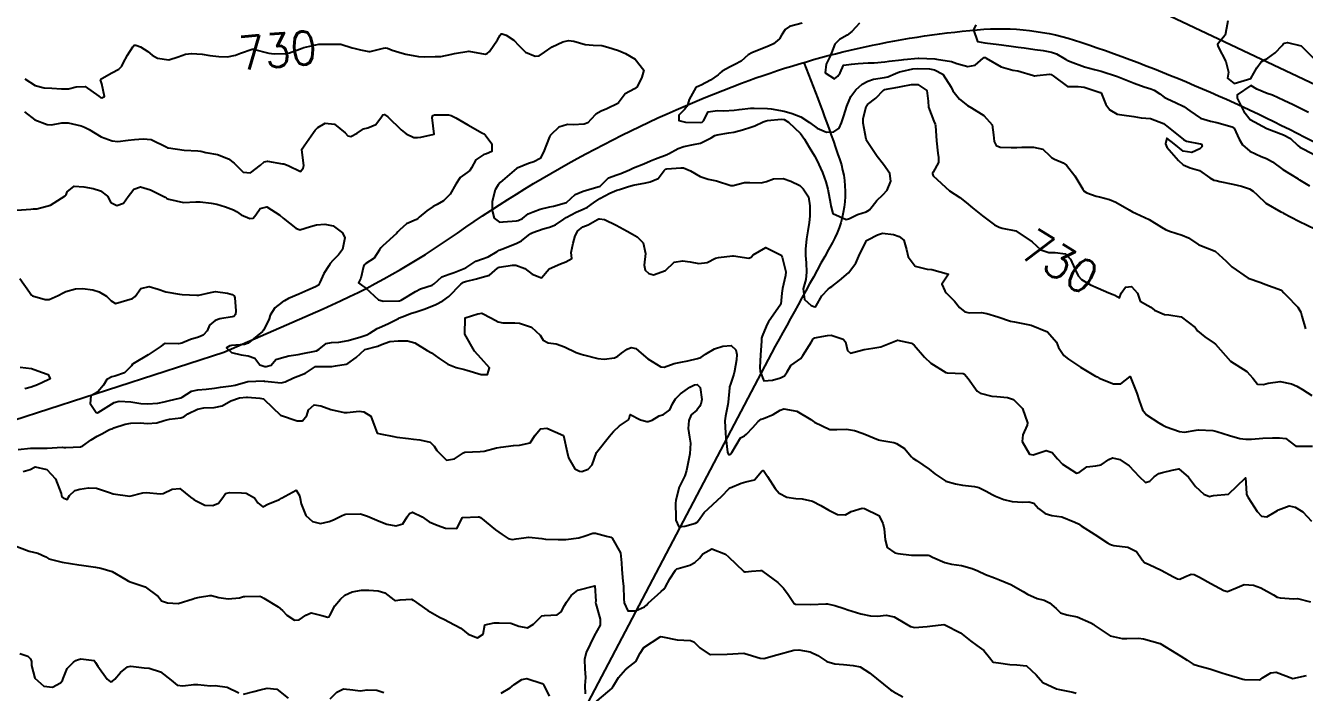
# Model space of a CAD drawing. Header units: metres. Extents: x 318500 to 325275, y 7408834 to 7428799.
# Drawn here: x 319993.8 to 320147.4, y 7412171.5 to 7412251.6 of the extents above; entities that cross this region are included whole.
import ezdxf
from ezdxf.enums import TextEntityAlignment as Align

# ---------------------------------------------------------------- set-up
doc = ezdxf.new("R2010")
doc.units = ezdxf.units.M
doc.header["$MEASUREMENT"] = 0
doc.linetypes.add('CONTINUO', pattern=[0])
for name, color, linetype in [('Cotas', 45, 'Continuous'), ('Curvas de Nivel 1m', 11, 'Continuous'), ('Curvas de Nivel 5m', 15, 'Continuous'), ('TEXTO', 45, 'Continuous'), ('Vias Secundárias', 230, 'Continuous')]:
    doc.layers.add(name, color=color, linetype=linetype)
doc.styles.add('Style-STANDARD', font='STANDARD.shx')

msp = doc.modelspace()

# ---------------------------------------------------------------- linework, layer by layer
at = {"layer": 'Curvas de Nivel 1m', "flags": 128}
for points, elevation in [([(320087.08, 7412251.86), (320085.59, 7412251.44), (320085.07, 7412251.08), (320084.62, 7412250.41), (320084.37, 7412249.98), (320083.66, 7412249.37), (320083.04, 7412249.07), (320081.51, 7412248.49), (320081.03, 7412248.3), (320080.62, 7412248.03), (320079.76, 7412247.3), (320079.01, 7412246.9), (320078.45, 7412246.61), (320077.5, 7412246.07), (320077.21, 7412245.85), (320076.99, 7412245.64), (320076.08, 7412244.99), (320074.97, 7412244.39), (320074.77, 7412244.31), (320074.34, 7412244.11), (320073.53, 7412242.69), (320073.36, 7412242.12), (320073.24, 7412241.83), (320072.94, 7412241.46), (320072.29, 7412240.78), (320072.27, 7412240.14), (320072.92, 7412239.98), (320073.07, 7412239.97), (320074.92, 7412239.9), (320075.08, 7412239.94), (320075.25, 7412240.1), (320075.81, 7412241.21), (320076.94, 7412241.35), (320077.69, 7412241.31), (320078.94, 7412241.38), (320079.53, 7412241.46), (320080.94, 7412241.64), (320081.31, 7412241.65), (320082.94, 7412241.59), (320083.37, 7412241.56), (320084.94, 7412241.28), (320085.91, 7412240.98), (320086.93, 7412240.58), (320087.98, 7412239.92), (320088.91, 7412239.23), (320090.03, 7412238.77), (320090.9, 7412238.81), (320091.56, 7412239.23), (320091.83, 7412239.88), (320092.09, 7412240.72), (320092.45, 7412241.87), (320092.96, 7412243.03), (320093.55, 7412243.85), (320094.31, 7412244.51), (320094.99, 7412244.9), (320095.68, 7412245.13), (320096.99, 7412245.33), (320097.38, 7412245.41), (320098.29, 7412245.79), (320098.79, 7412245.99), (320099, 7412246.05), (320100.4, 7412246.37), (320101.01, 7412246.42), (320102.38, 7412246.36), (320103.01, 7412246.25), (320104, 7412245.72), (320104.98, 7412244.15), (320105.2, 7412243.7), (320105.99, 7412242.71), (320106.95, 7412241.95), (320107.45, 7412241.66), (320108.94, 7412240.75), (320109.92, 7412239.64), (320110.08, 7412238.45), (320110.16, 7412237.63), (320110.42, 7412237.16), (320110.88, 7412236.97), (320112.21, 7412236.93), (320112.88, 7412236.91), (320113.5, 7412236.96), (320114.88, 7412236.97), (320116.03, 7412236.7), (320116.87, 7412235.9), (320117.05, 7412235.72), (320117.42, 7412235.53), (320118.44, 7412235.09), (320118.86, 7412234.79), (320119.85, 7412233.5), (320120.82, 7412231.9), (320120.99, 7412231.67), (320121.31, 7412231.48), (320122.4, 7412231.06), (320122.81, 7412230.97), (320124.04, 7412230.68), (320124.8, 7412230.36), (320126.37, 7412229.41), (320126.79, 7412229.17), (320127.22, 7412228.97), (320128.77, 7412228.28), (320130.27, 7412227.36), (320130.76, 7412227.08), (320131.22, 7412226.88), (320132.75, 7412226.39), (320133.5, 7412226.07), (320134.62, 7412225.3), (320134.74, 7412225.21), (320134.87, 7412225.17), (320136.73, 7412224.45), (320138.03, 7412223.26), (320138.7, 7412222.59), (320140.68, 7412221.22), (320142.19, 7412220.71), (320142.67, 7412220.49), (320143.7, 7412220.15), (320144.67, 7412219.76), (320144.96, 7412219.46), (320145.23, 7412219.16), (320146.64, 7412217.75), (320147, 7412217.13), (320147.11, 7412216.64), (320147.55, 7412215.13)], 729), ([(320094, 7412251.85), (320093.55, 7412251.38), (320093.06, 7412250.85), (320092.51, 7412250.42), (320091.6, 7412249.88), (320091.04, 7412249.32), (320090.64, 7412248.29), (320090.48, 7412247.9), (320089.98, 7412246.93), (320089.86, 7412245.9), (320090.99, 7412245.18), (320091.4, 7412245.48), (320091.65, 7412245.88), (320092.08, 7412246.81), (320093.02, 7412246.93), (320093.84, 7412247.02), (320095.02, 7412247.09), (320095.76, 7412247.09), (320097.02, 7412247.21), (320097.54, 7412247.29), (320099.02, 7412247.44), (320099.32, 7412247.48), (320101.03, 7412247.66), (320101.12, 7412247.66), (320103.03, 7412247.55), (320103.22, 7412247.53), (320105.02, 7412247.23), (320105.69, 7412247.02), (320107.01, 7412246.65), (320107.88, 7412246.79), (320108.84, 7412247.65), (320108.96, 7412247.72), (320109.03, 7412247.72), (320109.09, 7412247.71), (320109.21, 7412247.65), (320111.01, 7412246.61), (320112.39, 7412246.22), (320113.01, 7412246.11), (320114.88, 7412245.57), (320115, 7412245.53), (320115.05, 7412245.52), (320115.34, 7412245.56), (320116.82, 7412245.73), (320117, 7412245.69), (320117.25, 7412245.54), (320118.98, 7412244.22), (320120.24, 7412244.24), (320120.98, 7412244.16), (320122.9, 7412243.53), (320122.97, 7412243.5), (320123.03, 7412243.46), (320123.57, 7412242.06), (320124.07, 7412241.44), (320124.94, 7412240.93), (320125.52, 7412240.84), (320126.94, 7412240.63), (320127.84, 7412240.49), (320128.94, 7412240.41), (320130.5, 7412239.78), (320130.92, 7412239.47), (320131.08, 7412239.35), (320132.91, 7412237.86), (320133.27, 7412237.69), (320134.9, 7412237.36), (320134.95, 7412237.35), (320135.06, 7412237.3), (320135.17, 7412237.02), (320134.89, 7412236.74), (320133.9, 7412236.3), (320132.89, 7412236.49), (320131.81, 7412237.34), (320130.91, 7412238.02), (320130.75, 7412237.35), (320130.89, 7412236.97), (320132.3, 7412235.34), (320132.86, 7412234.84), (320133.7, 7412234.48), (320134.85, 7412234.15), (320136.08, 7412233.28), (320136.57, 7412233), (320136.84, 7412232.93), (320137.26, 7412232.84), (320138.83, 7412232.51), (320139.88, 7412232.28), (320140.83, 7412231.95), (320141.28, 7412231.67), (320141.78, 7412231.21), (320142.81, 7412230.24), (320144.62, 7412229.17), (320144.79, 7412229.1), (320144.92, 7412229.04), (320146.77, 7412228.06), (320148.76, 7412227.11)], 728), ([(320107.95, 7412251.66), (320107.69, 7412251.05), (320108.16, 7412249.66), (320109.05, 7412249.5), (320110.71, 7412249.29), (320111.05, 7412249.24), (320112.49, 7412249.04), (320113.04, 7412248.98), (320113.75, 7412248.87), (320115.04, 7412248.7), (320116.04, 7412248.56), (320117.04, 7412248.37), (320117.66, 7412248.16), (320118.72, 7412247.51), (320119.03, 7412247.35), (320119.3, 7412247.23), (320121.02, 7412246.6), (320122.2, 7412246.28), (320123.01, 7412246.08), (320125, 7412245.43), (320126.99, 7412244.62), (320128.17, 7412244.2), (320128.98, 7412243.94), (320129.38, 7412243.78), (320130.05, 7412243.36), (320130.58, 7412242.96), (320130.97, 7412242.74), (320131.97, 7412242.33), (320132.96, 7412241.85), (320133.66, 7412241.32), (320134.94, 7412240.44), (320136.16, 7412240.06), (320136.93, 7412239.9), (320138.77, 7412239.4), (320138.92, 7412239.33), (320138.99, 7412239.25), (320139.58, 7412237.91), (320140.01, 7412237.23), (320140.89, 7412236.47), (320142.23, 7412235.85), (320142.88, 7412235.61), (320143.61, 7412235.18), (320144.86, 7412234.28), (320146.67, 7412233.14), (320146.77, 7412233.07), (320146.84, 7412233.03), (320148.03, 7412232.32)], 727), ([(320138.24, 7412252.11), (320138.07, 7412251.26), (320137.91, 7412250.42), (320137.06, 7412249.39), (320136.99, 7412249.27), (320137.06, 7412249.01), (320138, 7412247.26), (320138.31, 7412245.96), (320138.21, 7412245.26), (320138.99, 7412244.58), (320141, 7412245.22), (320141.74, 7412246.49), (320142.26, 7412247.2), (320142.73, 7412247.49), (320143.04, 7412247.64), (320143.93, 7412248.3), (320144.75, 7412249.17), (320144.9, 7412249.33), (320145.06, 7412249.44), (320145.42, 7412249.52), (320147.06, 7412249.14), (320149.03, 7412247.15)], 726), ([(320147.92, 7412241.13), (320146.96, 7412241.58), (320146.08, 7412242.04), (320144.97, 7412242.56), (320143.61, 7412243.18), (320142.98, 7412243.39), (320141.71, 7412243.93), (320140.99, 7412244.37), (320139.37, 7412243.24), (320139.37, 7412242.84), (320140.15, 7412241.23), (320140.94, 7412240.28), (320142.92, 7412239.19), (320144.91, 7412238.43), (320145.75, 7412238), (320146.63, 7412237.14), (320146.9, 7412236.94), (320147.27, 7412236.76), (320148.88, 7412235.9)], 726), ([(319993.67, 7412241.18), (319994.91, 7412240.23), (319996.38, 7412239.67), (319996.9, 7412239.64), (319998.15, 7412239.87), (319998.9, 7412239.89), (320000.47, 7412239.52), (320000.89, 7412239.37), (320001.42, 7412239.08), (320002.88, 7412238.21), (320004.2, 7412237.71), (320004.87, 7412237.64), (320006.1, 7412237.79), (320006.87, 7412237.87), (320007.92, 7412237.94), (320008.87, 7412237.86), (320010.77, 7412236.95), (320010.82, 7412236.91), (320010.86, 7412236.88), (320010.95, 7412236.86), (320012.86, 7412236.6), (320014.49, 7412236.53), (320014.86, 7412236.47), (320015.45, 7412236.31), (320016.86, 7412236.09), (320018.17, 7412235.54), (320018.84, 7412235.05), (320019.03, 7412234.85), (320019.93, 7412233.93), (320020.83, 7412233.86), (320022.02, 7412234.8), (320022.44, 7412235.2), (320022.85, 7412235.26), (320024.66, 7412234.96), (320024.84, 7412234.93), (320025.33, 7412234.76), (320026.83, 7412234.04), (320027.16, 7412234.41), (320027.22, 7412234.73), (320026.99, 7412236.62), (320027.02, 7412236.74), (320027.26, 7412237.12), (320028.37, 7412238.72), (320028.6, 7412239.01), (320028.9, 7412239.31), (320029.77, 7412239.84), (320030.91, 7412239.71), (320032.21, 7412238.67), (320032.53, 7412238.31), (320032.89, 7412238.22), (320033.63, 7412238.65), (320034.4, 7412239.14), (320034.9, 7412239.26), (320035.86, 7412239.66), (320036.57, 7412240.61), (320036.71, 7412240.82), (320036.92, 7412240.87), (320037.32, 7412240.6), (320038.9, 7412239.05), (320039.51, 7412238.57), (320040.45, 7412238.12), (320040.89, 7412238.1), (320041.27, 7412238.16), (320042.89, 7412238.53), (320042.63, 7412240.53), (320042.72, 7412240.74), (320042.92, 7412240.83), (320044.6, 7412240.83), (320044.92, 7412240.77), (320045.49, 7412240.49), (320046.91, 7412239.64), (320048.7, 7412238.65), (320048.89, 7412238.54), (320049.01, 7412238.45), (320049.81, 7412237.37), (320049.82, 7412236.44), (320049.16, 7412236.15), (320048.86, 7412236.06), (320047.88, 7412235.44), (320047.36, 7412234.46), (320047.16, 7412234.14), (320046.83, 7412233.89), (320046, 7412233.3), (320045.47, 7412232.49), (320044.8, 7412231.3), (320044, 7412230.51), (320043.23, 7412230.08), (320042.78, 7412229.83), (320042.01, 7412229.29), (320041.1, 7412228.55), (320040.92, 7412228.38), (320040.76, 7412228.28), (320039.56, 7412227.75), (320038.74, 7412227.04), (320038.53, 7412226.79), (320038.34, 7412226.59), (320036.71, 7412225.09), (320036.47, 7412224.85), (320036.32, 7412224.61), (320035.69, 7412223.62), (320034.69, 7412222.97), (320034.49, 7412222.82), (320034.38, 7412222.63), (320034.08, 7412221.22), (320033.78, 7412220.64), (320034.29, 7412220.28), (320034.64, 7412220.05), (320036.21, 7412218.61), (320036.63, 7412218.48), (320036.76, 7412218.47), (320038.63, 7412218.48), (320038.72, 7412218.49), (320038.93, 7412218.58), (320040.64, 7412219.63), (320041.26, 7412219.93), (320042.65, 7412220.37), (320042.89, 7412220.53), (320043.79, 7412221.38), (320044.67, 7412221.68), (320045.27, 7412221.89), (320046.68, 7412222.46), (320047.89, 7412223.26), (320048.7, 7412223.53), (320049.37, 7412223.77), (320050.47, 7412224.42), (320050.71, 7412224.56), (320051, 7412224.7), (320052.72, 7412225.39), (320053.39, 7412225.71), (320054.22, 7412226.38), (320054.5, 7412226.6), (320054.74, 7412226.71), (320055.96, 7412227.13), (320056.75, 7412227.36), (320057.47, 7412227.61), (320058.46, 7412228.31), (320058.64, 7412228.43), (320058.76, 7412228.49), (320059.95, 7412229.13), (320060.78, 7412229.49), (320061.32, 7412229.75), (320062.04, 7412230.27), (320062.8, 7412230.77), (320063.97, 7412231.41), (320064.81, 7412231.77), (320065.16, 7412231.87), (320066.24, 7412232.22), (320066.67, 7412232.36), (320066.81, 7412232.39), (320068.32, 7412232.68), (320068.82, 7412232.78), (320069.8, 7412233.19), (320070.52, 7412234.15), (320070.69, 7412234.31), (320070.84, 7412234.35), (320072.52, 7412234.46), (320072.84, 7412234.46), (320073.7, 7412234.12), (320074.83, 7412233.41), (320075.79, 7412233.12), (320076.82, 7412232.92), (320078.51, 7412232.36), (320078.81, 7412232.33), (320080.15, 7412232.7), (320080.82, 7412232.7), (320082.17, 7412232.65), (320082.82, 7412232.81), (320083.67, 7412233.14), (320084.83, 7412233.18), (320085.74, 7412232.88), (320086.82, 7412232.33), (320087.02, 7412232.15), (320087.22, 7412231.93), (320087.85, 7412230.98), (320088.03, 7412229.92), (320088.02, 7412228.67), (320087.95, 7412227.92), (320087.77, 7412226.9), (320087.63, 7412225.93), (320087.49, 7412224.7), (320087.48, 7412223.93), (320087.56, 7412223.07), (320087.62, 7412221.93), (320087.55, 7412221.04), (320087.23, 7412219.93), (320087.37, 7412218.66), (320088.17, 7412217.92), (320088.63, 7412217.79), (320088.72, 7412217.82), (320088.78, 7412217.91), (320089.44, 7412219.1), (320090.21, 7412219.89), (320090.47, 7412220.08), (320090.65, 7412220.2), (320091.6, 7412220.94), (320092.68, 7412221.86), (320093.53, 7412223.02), (320093.91, 7412223.84), (320094.73, 7412225.6), (320094.82, 7412225.74), (320094.98, 7412225.83), (320096.14, 7412226.42), (320096.74, 7412226.61), (320098.08, 7412226.45), (320098.74, 7412226.23), (320099.3, 7412225.77), (320099.62, 7412224.67), (320099.85, 7412223.76), (320100.69, 7412222.67), (320102.12, 7412222.3), (320102.69, 7412222.27), (320104.68, 7412221.7), (320103.88, 7412220.49), (320104.25, 7412219.71), (320104.41, 7412219.47), (320104.65, 7412219.21), (320105.41, 7412218.46), (320105.99, 7412217.68), (320106.62, 7412217.19), (320107.22, 7412217.07), (320108.62, 7412217.09), (320109.27, 7412216.99), (320110.61, 7412216.57), (320112.14, 7412216.06), (320112.61, 7412215.96), (320114.6, 7412215.57), (320116.59, 7412214.77), (320117.64, 7412213.52), (320117.91, 7412212.87), (320118.55, 7412211.93), (320119.1, 7412211.5), (320120.54, 7412210.52), (320122.33, 7412209.46), (320122.52, 7412209.35), (320122.76, 7412209.22), (320124.51, 7412208.53), (320125.4, 7412208.53), (320126.52, 7412209.41), (320127.32, 7412207.4), (320127.6, 7412206.51), (320127.97, 7412205.39), (320128.46, 7412204.81), (320129.96, 7412203.84), (320130.44, 7412203.54), (320130.81, 7412203.35), (320132.43, 7412202.78), (320133.04, 7412202.71), (320134.43, 7412202.96), (320134.73, 7412203), (320136.43, 7412202.9), (320136.9, 7412202.8), (320138.43, 7412202.33), (320139.68, 7412201.97), (320140.42, 7412201.86), (320141.1, 7412201.89), (320142.43, 7412202), (320143.59, 7412202.02), (320144.43, 7412202.05), (320145.22, 7412201.95), (320146.25, 7412201.14), (320146.42, 7412201.03), (320146.54, 7412201.02), (320148.42, 7412201.03)], 731), ([(319992.76, 7412229.39), (319994.44, 7412229.5), (319994.76, 7412229.54), (319995.16, 7412229.56), (319996.77, 7412229.98), (319998.56, 7412231.11), (319998.65, 7412231.24), (319998.79, 7412231.57), (319999.62, 7412232.27), (320000.8, 7412232.18), (320001.9, 7412231.97), (320002.79, 7412231.7), (320003.63, 7412231.05), (320004.05, 7412230.32), (320004.77, 7412229.96), (320005.56, 7412230.24), (320006.11, 7412231.02), (320006.4, 7412231.4), (320006.79, 7412231.89), (320007.61, 7412232.19), (320008.79, 7412231.81), (320010.56, 7412230.95), (320010.69, 7412230.86), (320010.78, 7412230.78), (320011.01, 7412230.71), (320012.77, 7412230.32), (320014.25, 7412230.38), (320014.77, 7412230.38), (320016.1, 7412230.21), (320016.77, 7412230.12), (320017.83, 7412229.8), (320018.77, 7412229.42), (320019.15, 7412229.23), (320019.7, 7412228.84), (320020.75, 7412228.38), (320021.13, 7412228.44), (320021.46, 7412228.81), (320021.99, 7412229.58), (320022.77, 7412229.78), (320024.36, 7412228.77), (320024.76, 7412228.44), (320026.28, 7412227.21), (320026.73, 7412227.04), (320028.04, 7412227.42), (320028.74, 7412227.61), (320029.74, 7412227.7), (320030.74, 7412227.5), (320031.87, 7412226.67), (320032.13, 7412226.08), (320031.86, 7412224.67), (320031.37, 7412224.01), (320030.69, 7412223.34), (320030.39, 7412222.98), (320030.22, 7412222.69), (320029.61, 7412221.76), (320029.14, 7412220.71), (320028.98, 7412220.38), (320028.64, 7412220.18), (320027.71, 7412219.79), (320026.64, 7412219.31), (320025.4, 7412218.76), (320024.91, 7412218.48), (320024.62, 7412218.32), (320023.72, 7412217.67), (320023.19, 7412216.78), (320023.04, 7412216.34), (320022.58, 7412215.32), (320022.39, 7412214.97), (320022.26, 7412214.79), (320020.55, 7412213.42), (320020.11, 7412213.26), (320018.54, 7412213.14), (320018.32, 7412213.07), (320017.94, 7412212.86), (320018.53, 7412212.3), (320019.69, 7412211.99), (320020.53, 7412211.9), (320021.34, 7412211.61), (320021.93, 7412210.8), (320022.52, 7412210.62), (320022.7, 7412210.61), (320023.28, 7412210.78), (320023.87, 7412211.44), (320024.53, 7412211.66), (320025.41, 7412211.88), (320026.54, 7412212.04), (320027.12, 7412212.15), (320028.55, 7412212.44), (320028.76, 7412212.5), (320029.07, 7412212.7), (320029.89, 7412213.37), (320030.56, 7412213.49), (320031.41, 7412213.53), (320032.56, 7412213.73), (320034.09, 7412214.16), (320034.57, 7412214.32), (320034.78, 7412214.41), (320035.17, 7412214.62), (320036.03, 7412215.16), (320036.58, 7412215.4), (320037.41, 7412215.77), (320038.6, 7412216.39), (320038.73, 7412216.45), (320039.02, 7412216.57), (320040.16, 7412217), (320040.61, 7412217.14), (320041.67, 7412217.48), (320042.62, 7412217.86), (320043.08, 7412218.06), (320043.94, 7412218.51), (320044.64, 7412219.03), (320046.1, 7412220.48), (320046.41, 7412220.72), (320046.66, 7412220.81), (320047.97, 7412221.15), (320048.66, 7412221.32), (320049.54, 7412221.56), (320050.49, 7412222.42), (320050.6, 7412222.5), (320050.68, 7412222.52), (320052.31, 7412222.77), (320052.69, 7412222.79), (320053.76, 7412222.38), (320054.67, 7412221.69), (320055.76, 7412221.26), (320056.68, 7412222.34), (320058.06, 7412222.94), (320058.69, 7412223.18), (320059.41, 7412223.59), (320059.35, 7412224.3), (320059.59, 7412225.43), (320059.83, 7412226.3), (320060.13, 7412226.9), (320060.75, 7412227.37), (320061.4, 7412227.63), (320062.52, 7412228.26), (320062.68, 7412228.34), (320062.76, 7412228.36), (320063.36, 7412228.25), (320064.75, 7412227.6), (320066.08, 7412226.87), (320066.73, 7412226.52), (320067.26, 7412226.2), (320067.99, 7412225.46), (320068.27, 7412224.19), (320068.1, 7412222.78), (320068.25, 7412222.19), (320068.67, 7412221.77), (320069.23, 7412221.62), (320070.68, 7412222.15), (320071.7, 7412223.14), (320072.7, 7412223.31), (320073.64, 7412223.17), (320074.69, 7412222.96), (320075.68, 7412223.1), (320076.7, 7412223.6), (320077.06, 7412223.71), (320078.71, 7412223.9), (320078.86, 7412223.89), (320080.7, 7412223.6), (320080.98, 7412223.74), (320081.2, 7412224.01), (320082.72, 7412224.88), (320084.58, 7412223.97), (320084.71, 7412223.72), (320085.13, 7412221.96), (320085.11, 7412221.53), (320084.74, 7412219.97), (320084.64, 7412219.42), (320084.52, 7412218.09), (320084.47, 7412217.97), (320083.69, 7412216.9), (320083.06, 7412215.99), (320082.9, 7412215.68), (320082.58, 7412214.92), (320082.31, 7412214.26), (320082.23, 7412214), (320082.2, 7412213.63), (320082.1, 7412212), (320082.02, 7412210.5), (320082.04, 7412210), (320082.5, 7412208.87), (320083.53, 7412208.95), (320084.51, 7412209.24), (320084.98, 7412209.5), (320085.28, 7412209.96), (320085.75, 7412210.74), (320086.54, 7412211.3), (320086.92, 7412211.56), (320087.18, 7412211.93), (320088.2, 7412213.55), (320088.43, 7412213.91), (320088.49, 7412214), (320088.57, 7412214.04), (320090.14, 7412214.33), (320090.58, 7412214.36), (320092.04, 7412213.87), (320092.29, 7412213.58), (320092.56, 7412212.51), (320092.89, 7412212.19), (320094.56, 7412212.63), (320095.59, 7412212.79), (320096.56, 7412212.98), (320098.57, 7412213.78), (320100.22, 7412213.41), (320100.56, 7412213.18), (320101.81, 7412211.74), (320102.54, 7412210.99), (320104.35, 7412209.88), (320104.52, 7412209.83), (320106.44, 7412209.75), (320106.52, 7412209.73), (320106.61, 7412209.67), (320107.03, 7412209.15), (320108.13, 7412207.65), (320108.49, 7412207.42), (320109.9, 7412207.05), (320110.48, 7412206.99), (320111.77, 7412206.89), (320112.48, 7412206.63), (320113.55, 7412205.58), (320114.16, 7412203.85), (320114.14, 7412203.57), (320113.6, 7412202.41), (320113.54, 7412201.58), (320114.4, 7412200.08), (320114.84, 7412200.01), (320116.4, 7412200.51), (320117.15, 7412200.28), (320117.79, 7412199.52), (320118.38, 7412198.86), (320120.06, 7412197.8), (320120.37, 7412197.87), (320121.31, 7412198.55), (320122.38, 7412198.68), (320123.03, 7412198.8), (320123.93, 7412199.44), (320124.39, 7412199.65), (320125.26, 7412199.42), (320126.38, 7412198.66), (320127.59, 7412197.39), (320128.35, 7412196.69), (320128.88, 7412196.84), (320129.39, 7412197.36), (320129.96, 7412197.76), (320130.37, 7412197.86), (320131.54, 7412198.17), (320132.37, 7412198.31), (320133.5, 7412197.31), (320134.34, 7412196.21), (320135.35, 7412195.28), (320136.03, 7412194.98), (320136.33, 7412195.05), (320136.5, 7412195.09), (320138.33, 7412195.25), (320140.36, 7412197.22), (320140.47, 7412195.34), (320140.49, 7412195.22), (320140.68, 7412194.87), (320141.76, 7412193.2), (320142.3, 7412192.61), (320142.93, 7412192.55), (320144.01, 7412193.17), (320144.19, 7412193.3), (320144.31, 7412193.38), (320145.6, 7412193.87), (320146.32, 7412193.72), (320147.25, 7412193.13), (320148.29, 7412192.03)], 732), ([(319993.11, 7412221.19), (319994.26, 7412219.54), (319994.52, 7412219.17), (319994.62, 7412219.11), (319996.14, 7412218.67), (319996.62, 7412218.67), (319997.72, 7412219.12), (319998.29, 7412219.45), (319998.63, 7412219.61), (319999.78, 7412219.95), (320000.63, 7412219.99), (320001.88, 7412219.83), (320002.63, 7412219.59), (320003.5, 7412219.05), (320004.07, 7412218.49), (320004.61, 7412218.17), (320005.27, 7412218.37), (320006.62, 7412218.78), (320006.94, 7412219.01), (320007.65, 7412219.97), (320008.64, 7412220.2), (320009.72, 7412219.88), (320010.63, 7412219.56), (320012.28, 7412219.28), (320012.62, 7412219.26), (320014.36, 7412219.17), (320014.62, 7412219.18), (320016, 7412219.5), (320016.63, 7412219.61), (320018.06, 7412219.42), (320018.63, 7412219.24), (320018.85, 7412219.08), (320018.92, 7412218.85), (320019.05, 7412217.29), (320019.01, 7412216.84), (320018.81, 7412216.63), (320018.6, 7412216.59), (320017.12, 7412216.33), (320016.59, 7412216.13), (320015.89, 7412215.57), (320015.62, 7412214.88), (320015.11, 7412214.35), (320014.56, 7412214.12), (320013.62, 7412213.84), (320012.55, 7412213.41), (320012.15, 7412213.33), (320010.55, 7412213.35), (320010.29, 7412213.21), (320009.98, 7412212.96), (320008.53, 7412212.01), (320006.83, 7412211.01), (320006.65, 7412210.88), (320006.52, 7412210.7), (320005.69, 7412209.83), (320004.5, 7412209.43), (320004.16, 7412209.37), (320003.56, 7412209.04), (320003.16, 7412208.37), (320002.47, 7412207.56), (320002.15, 7412207.38), (320001.62, 7412207.07), (320001.54, 7412206.16), (320002.29, 7412205.06), (320002.44, 7412205.04), (320002.46, 7412205.04), (320002.53, 7412205.06), (320004.45, 7412206.27), (320005.04, 7412206.44), (320006.45, 7412206.35), (320007.64, 7412206.18), (320008.45, 7412206.12), (320009.69, 7412206.2), (320010.45, 7412206.36), (320010.93, 7412206.47), (320012.46, 7412206.85), (320012.62, 7412206.93), (320013.74, 7412207.64), (320014.47, 7412207.82), (320015.47, 7412207.89), (320016.48, 7412208), (320017.23, 7412208.11), (320018.48, 7412208.28), (320018.97, 7412208.36), (320020.49, 7412208.82), (320022.42, 7412208.87), (320022.49, 7412208.86), (320022.95, 7412208.79), (320024.49, 7412208.64), (320025, 7412208.76), (320025.99, 7412209.25), (320026.5, 7412209.43), (320027.44, 7412209.79), (320028.52, 7412210.53), (320028.64, 7412210.59), (320030.52, 7412210.6), (320030.6, 7412210.61), (320031.03, 7412210.68), (320032.32, 7412210.87), (320032.52, 7412210.95), (320033.5, 7412211.68), (320034.55, 7412212.63), (320036.12, 7412213.05), (320036.56, 7412213.23), (320037.56, 7412213.6), (320038.56, 7412213.69), (320039.68, 7412213.68), (320040.56, 7412213.44), (320042.04, 7412212.54), (320042.55, 7412212.24), (320043.45, 7412211.61), (320044.53, 7412210.87), (320045.53, 7412210.48), (320046.52, 7412210.25), (320046.82, 7412210.16), (320048.51, 7412209.65), (320049.3, 7412209.64), (320049.52, 7412210.44), (320048.54, 7412211.57), (320047.73, 7412212.46), (320046.57, 7412214.47), (320046.6, 7412216.47), (320048.14, 7412216.92), (320048.61, 7412217.02), (320049.78, 7412216.43), (320050.59, 7412215.99), (320051.15, 7412215.85), (320052.59, 7412215.86), (320053.15, 7412215.82), (320054.58, 7412215.33), (320055.6, 7412214.35), (320055.96, 7412213.75), (320056.56, 7412213.44), (320057.55, 7412213.31), (320058.56, 7412212.96), (320059.93, 7412212.3), (320060.55, 7412212.08), (320060.82, 7412212.01), (320062.54, 7412211.58), (320063.29, 7412211.5), (320064.54, 7412211.65), (320064.93, 7412211.84), (320065.41, 7412212.22), (320066.08, 7412212.69), (320066.56, 7412212.87), (320067.12, 7412212.76), (320067.77, 7412212.19), (320068.54, 7412211.53), (320070.11, 7412210.57), (320070.53, 7412210.53), (320071.71, 7412210.97), (320072.53, 7412211.12), (320073.37, 7412211.28), (320074.54, 7412211.58), (320074.94, 7412211.7), (320075.47, 7412212.09), (320076.56, 7412212.73), (320077.58, 7412213.04), (320078.56, 7412213.12), (320079.12, 7412212.61), (320079.26, 7412212.04), (320079.19, 7412211.39), (320078.98, 7412210.04), (320078.89, 7412209.67), (320078.5, 7412208.5), (320078.38, 7412208.16), (320078.37, 7412208.05), (320078.22, 7412206.31), (320078.18, 7412206.05), (320077.88, 7412204.63), (320077.8, 7412204.06), (320077.9, 7412202.58), (320077.93, 7412202.05), (320078.14, 7412200.3), (320078.25, 7412200.05), (320078.39, 7412200.02), (320078.41, 7412200.03), (320078.44, 7412200.05), (320078.64, 7412200.29), (320079.68, 7412202.03), (320080.15, 7412202.29), (320080.42, 7412202.48), (320081.16, 7412203.28), (320081.8, 7412204), (320082.16, 7412204.28), (320082.45, 7412204.37), (320083.61, 7412204.82), (320084.46, 7412205.36), (320084.9, 7412205.52), (320086.46, 7412205.24), (320088.12, 7412204.24), (320088.44, 7412203.99), (320088.56, 7412203.91), (320090.43, 7412203.03), (320091.28, 7412203.03), (320092.43, 7412203.08), (320093.38, 7412202.9), (320094.42, 7412202.57), (320096.28, 7412201.81), (320096.41, 7412201.77), (320098.09, 7412201.46), (320098.41, 7412201.37), (320099.41, 7412200.77), (320100.23, 7412199.75), (320100.39, 7412199.6), (320100.83, 7412199.3), (320102.37, 7412198.26), (320103.02, 7412197.72), (320104.35, 7412196.85), (320105.52, 7412196.5), (320106.34, 7412196.36), (320107.81, 7412196.18), (320108.34, 7412196.07), (320109.21, 7412195.64), (320109.92, 7412195.22), (320110.32, 7412195.01), (320111.33, 7412194.61), (320112.32, 7412194.37), (320113.59, 7412194.3), (320114.32, 7412194.33), (320114.92, 7412194.17), (320115.49, 7412193.55), (320116.3, 7412192.94), (320117.11, 7412192.72), (320118.3, 7412192.53), (320119.87, 7412191.91), (320120.28, 7412191.69), (320120.62, 7412191.48), (320122.26, 7412190.42), (320123.78, 7412189.44), (320124.07, 7412189.26), (320124.25, 7412189.18), (320124.56, 7412189.12), (320126.24, 7412188.91), (320127.25, 7412188.4), (320127.93, 7412187.38), (320128.23, 7412187.07), (320128.78, 7412186.81), (320130.21, 7412186.15), (320131.69, 7412185.34), (320132.2, 7412185.09), (320132.48, 7412185.05), (320133.07, 7412185.32), (320133.85, 7412185.66), (320134.2, 7412185.6), (320134.83, 7412185.29), (320136.19, 7412184.55), (320137.74, 7412183.69), (320138.18, 7412183.59), (320139.35, 7412184.07), (320140.19, 7412184.4), (320141.32, 7412184.33), (320142.19, 7412184.02), (320143.72, 7412183.17), (320144.18, 7412182.9), (320144.54, 7412182.8), (320146.17, 7412182.7), (320146.59, 7412182.72), (320148.17, 7412182.35)], 733), ([(319993.16, 7412210.53), (319994.51, 7412210.36), (319995.71, 7412209.94), (319996.5, 7412209.64), (319996.73, 7412209.14), (319996.58, 7412209.05), (319996.49, 7412209.02), (319995.23, 7412208.4), (319994.47, 7412208.13), (319993.71, 7412207.93)], 734), ([(319992.92, 7412200.64), (319994.38, 7412200.81), (319996.01, 7412200.78), (319996.38, 7412200.78), (319998.17, 7412200.9), (319998.38, 7412200.89), (319998.62, 7412200.86), (320000.38, 7412200.97), (320000.68, 7412201.09), (320001.68, 7412201.79), (320002.4, 7412202.22), (320002.94, 7412202.51), (320003.89, 7412203.04), (320004.27, 7412203.17), (320004.41, 7412203.22), (320005.76, 7412203.68), (320006.42, 7412203.81), (320007.6, 7412203.82), (320008.42, 7412203.77), (320009.56, 7412203.83), (320010.43, 7412204.1), (320011.09, 7412204.28), (320012.43, 7412204.42), (320012.81, 7412204.55), (320013.27, 7412204.92), (320014.45, 7412205.5), (320015.22, 7412205.66), (320016.45, 7412205.7), (320017.41, 7412205.9), (320018.46, 7412206.48), (320019.49, 7412206.83), (320020.35, 7412206.93), (320020.46, 7412206.93), (320021.93, 7412206.8), (320022.38, 7412206.71), (320022.46, 7412206.65), (320024.44, 7412204.77), (320026.43, 7412204.09), (320027.07, 7412204.09), (320027.6, 7412204.72), (320027.78, 7412205.39), (320028.46, 7412206.01), (320029.27, 7412205.89), (320030.45, 7412205.44), (320032.05, 7412205.06), (320032.45, 7412205.06), (320033.87, 7412205.22), (320034.45, 7412205.16), (320035.27, 7412204.62), (320035.81, 7412203.22), (320036.03, 7412202.61), (320036.41, 7412202.5), (320038.02, 7412202.2), (320038.41, 7412202.12), (320039.81, 7412201.97), (320040.4, 7412201.89), (320041.15, 7412201.79), (320042.4, 7412201.5), (320042.89, 7412201.02), (320043.2, 7412200.52), (320044.37, 7412199.36), (320045.34, 7412199.53), (320046.39, 7412200.25), (320046.56, 7412200.3), (320048.39, 7412200.38), (320048.88, 7412200.44), (320050.39, 7412200.82), (320050.91, 7412200.93), (320052.4, 7412201.12), (320053.15, 7412201.14), (320054.4, 7412201.42), (320055.03, 7412202.36), (320055.67, 7412203.1), (320056.42, 7412203.19), (320058.41, 7412202.31), (320058.85, 7412200.31), (320059.03, 7412199.65), (320059.77, 7412198.3), (320060.36, 7412198.02), (320060.64, 7412198), (320061.38, 7412198.27), (320061.85, 7412198.78), (320062.39, 7412200.26), (320063.96, 7412202.24), (320064.16, 7412202.48), (320064.42, 7412202.78), (320065.16, 7412203.49), (320066.22, 7412204.21), (320066.31, 7412204.34), (320066.45, 7412204.85), (320067.68, 7412204.19), (320068.44, 7412204), (320068.61, 7412204), (320069.09, 7412204.17), (320069.93, 7412204.68), (320070.45, 7412204.85), (320071.21, 7412205.39), (320071.53, 7412206.14), (320071.89, 7412206.72), (320072.48, 7412207.31), (320073.58, 7412208.11), (320074.18, 7412208.42), (320074.5, 7412208.44), (320074.86, 7412208.09), (320075.04, 7412206.65), (320074.91, 7412206.09), (320074.77, 7412205.79), (320074.46, 7412205.37), (320073.78, 7412204.78), (320073.46, 7412204.11), (320073.38, 7412203.17), (320073.57, 7412202.11), (320073.69, 7412201.4), (320073.61, 7412200.11), (320073.39, 7412199.1), (320073.18, 7412198.12), (320073.01, 7412197.46), (320072.33, 7412196.13), (320071.9, 7412194.55), (320071.88, 7412194.13), (320071.9, 7412192.52), (320071.92, 7412192.13), (320072.27, 7412191.33), (320072.98, 7412191.41), (320074.28, 7412191.79), (320074.49, 7412191.89), (320074.66, 7412192.09), (320075.32, 7412193.06), (320076.31, 7412193.97), (320076.36, 7412194.02), (320076.42, 7412194.07), (320077.41, 7412194.97), (320078.33, 7412195.96), (320078.44, 7412196.05), (320079.77, 7412196.6), (320080.34, 7412196.75), (320081.35, 7412197), (320082.22, 7412197.99), (320082.28, 7412198.08), (320082.36, 7412198.12), (320082.53, 7412197.99), (320082.95, 7412197.38), (320083.85, 7412195.97), (320084.32, 7412195.38), (320085.25, 7412194.89), (320086.32, 7412194.76), (320087.11, 7412194.72), (320088.32, 7412194.42), (320089.34, 7412193.9), (320090.3, 7412193.35), (320091.34, 7412192.83), (320092.29, 7412192.78), (320092.98, 7412193.17), (320094.31, 7412193.57), (320094.58, 7412193.55), (320096.29, 7412192.71), (320096.8, 7412191.8), (320096.96, 7412191.11), (320097.05, 7412189.8), (320097.31, 7412188.86), (320098.23, 7412188.24), (320098.6, 7412188.14), (320100.23, 7412187.93), (320102.04, 7412187.93), (320102.23, 7412187.93), (320102.41, 7412187.9), (320102.74, 7412187.72), (320104.22, 7412187.06), (320105.04, 7412186.87), (320106.22, 7412186.71), (320107.54, 7412186.33), (320108.21, 7412186.05), (320109.12, 7412185.64), (320110.19, 7412185.21), (320110.81, 7412184.99), (320112.18, 7412184.41), (320113.66, 7412183.58), (320114.17, 7412183.25), (320115.34, 7412182.73), (320116.16, 7412182.52), (320116.83, 7412182.21), (320117.62, 7412181.52), (320118.14, 7412181.01), (320118.88, 7412180.76), (320120.14, 7412180.52), (320121.78, 7412179.81), (320122.12, 7412179.6), (320122.3, 7412179.46), (320124.1, 7412178.26), (320125.56, 7412177.95), (320126.1, 7412177.95), (320127.5, 7412177.98), (320128.1, 7412177.91), (320130.09, 7412177.35), (320132.08, 7412176.12), (320132.58, 7412175.83), (320133.36, 7412175.31), (320134.06, 7412174.85), (320134.71, 7412174.64), (320136.06, 7412174.29), (320137.5, 7412173.81), (320138.05, 7412173.64), (320139.39, 7412173.23), (320140.04, 7412173.04), (320140.25, 7412173), (320142.04, 7412172.98), (320142.19, 7412173.03), (320142.39, 7412173.19), (320143.42, 7412173.8), (320144.05, 7412173.88), (320146.04, 7412173.14), (320147.69, 7412173.47)], 734), ([(319992.22, 7412189.19), (319994.21, 7412188.43), (319995.25, 7412188.19), (319996.21, 7412187.73), (319996.59, 7412187.52), (319998.2, 7412187.11), (320000.2, 7412186.8), (320000.52, 7412186.76), (320002.19, 7412186.51), (320002.84, 7412186.4), (320004.18, 7412185.99), (320005.82, 7412185.01), (320006.17, 7412184.81), (320006.46, 7412184.71), (320008.16, 7412184.13), (320009.74, 7412182.96), (320009.91, 7412182.73), (320010.13, 7412182.44), (320010.86, 7412182.22), (320012.13, 7412182.14), (320013.94, 7412182.7), (320014.14, 7412182.79), (320014.7, 7412182.89), (320015.93, 7412183.08), (320016.14, 7412183.08), (320017.02, 7412182.86), (320018.14, 7412182.69), (320019.49, 7412182.83), (320019.99, 7412182.97), (320020.14, 7412182.99), (320021.93, 7412183.01), (320022.14, 7412182.95), (320022.43, 7412182.79), (320024.13, 7412181.74), (320024.67, 7412181.3), (320025.19, 7412180.75), (320026.11, 7412180.13), (320026.68, 7412180.16), (320027.46, 7412180.72), (320028.12, 7412181), (320029.38, 7412180.7), (320030.12, 7412180.48), (320030.26, 7412180.55), (320030.33, 7412180.69), (320030.96, 7412181.86), (320031.61, 7412182.67), (320032.15, 7412183.12), (320033.04, 7412183.53), (320034.16, 7412183.74), (320035.03, 7412183.75), (320036.16, 7412183.66), (320036.97, 7412183.41), (320038.02, 7412182.58), (320038.15, 7412182.5), (320038.23, 7412182.5), (320038.78, 7412182.57), (320040.15, 7412182.65), (320040.36, 7412182.55), (320042.13, 7412181.29), (320043.51, 7412180.51), (320044.12, 7412180.2), (320044.66, 7412179.94), (320046.1, 7412179.19), (320046.98, 7412178.46), (320048.09, 7412178.01), (320048.75, 7412178.44), (320048.98, 7412179.57), (320050.11, 7412179.8), (320050.71, 7412179.81), (320052.11, 7412179.76), (320053.07, 7412179.42), (320054.1, 7412179.22), (320054.83, 7412179.64), (320055.5, 7412180.35), (320055.83, 7412180.64), (320056.13, 7412180.69), (320057.67, 7412180.77), (320058.13, 7412181.15), (320058.54, 7412181.91), (320058.77, 7412182.3), (320059.35, 7412183.11), (320060.16, 7412183.73), (320062.17, 7412184.26), (320062.31, 7412182.42), (320062.28, 7412182.26), (320062.31, 7412182.1), (320062.84, 7412180.25), (320062.81, 7412179.55), (320062.09, 7412178.26), (320061.13, 7412176.27), (320060.94, 7412175.4), (320060.98, 7412174.28), (320061.05, 7412173.25), (320060.97, 7412172.28), (320061.01, 7412171.29)], 736), ([(320062.24, 7412170.26), (320064, 7412171.72), (320064.26, 7412171.98), (320064.41, 7412172.23), (320065.02, 7412173.23), (320065.87, 7412174.21), (320065.96, 7412174.29), (320066.04, 7412174.34), (320067.1, 7412175.15), (320067.64, 7412176.19), (320068.08, 7412176.85), (320070.02, 7412178.15), (320070.06, 7412178.18), (320070.09, 7412178.19), (320070.32, 7412178.15), (320072.09, 7412177.78), (320073.69, 7412177.71), (320074.08, 7412177.53), (320074.8, 7412176.81), (320075.91, 7412176.07), (320076.07, 7412176.01), (320076.14, 7412176), (320078.07, 7412176.05), (320080.07, 7412176.18), (320080.21, 7412176.15), (320080.62, 7412176.01), (320082.06, 7412175.57), (320082.51, 7412175.54), (320084.07, 7412175.97), (320086.08, 7412176.53), (320086.71, 7412176.57), (320088.07, 7412176.33), (320088.99, 7412175.9), (320090.06, 7412175.17), (320091.03, 7412174.9), (320092.05, 7412174.79), (320093.23, 7412174.67), (320094.05, 7412174.52), (320095.19, 7412173.82), (320096.03, 7412173.14), (320097.72, 7412171.78), (320097.89, 7412171.66), (320098.01, 7412171.57), (320099.18, 7412170.94)], 736), ([(319993.1, 7412176.13), (319994.05, 7412175.81), (319994.38, 7412175.5), (319994.5, 7412175.16), (319994.5, 7412174.7), (319994.92, 7412173.16), (319996, 7412172.19), (319997.04, 7412172.08), (319998, 7412172.62), (319998.22, 7412172.9), (319998.3, 7412173.11), (319998.79, 7412174.34), (319999.54, 7412175.1), (319999.84, 7412175.29), (320000.04, 7412175.37), (320000.43, 7412175.47), (320002.04, 7412175.28), (320002.13, 7412175.15), (320002.18, 7412175.06), (320002.47, 7412174.62), (320003.59, 7412173.04), (320004.01, 7412172.73), (320004.25, 7412172.79), (320004.5, 7412173.03), (320005.2, 7412173.84), (320006.03, 7412174.53), (320006.43, 7412174.61), (320008.03, 7412174.42), (320008.66, 7412174.35), (320010.02, 7412173.92), (320011.29, 7412172.94), (320012, 7412172.34), (320012.67, 7412172.25), (320014, 7412172.42), (320014.5, 7412172.39), (320016, 7412172.25), (320016.59, 7412172.28), (320018, 7412172.08), (320019.4, 7412171.42)], 737), ([(320050.95, 7412171.36), (320052.01, 7412172.01), (320052.23, 7412172.17), (320052.5, 7412172.39), (320053.4, 7412172.99), (320054.02, 7412173.11), (320055.84, 7412172.52), (320056.01, 7412172.42), (320056.07, 7412172.34), (320056.69, 7412171.02)], 737), ([(320019.99, 7412171.26), (320021.22, 7412171.57), (320021.99, 7412171.78), (320022.83, 7412171.95), (320024, 7412171.83), (320025.35, 7412170.75)], 737), ([(320030.39, 7412170.68), (320031.18, 7412171.49), (320032, 7412171.88), (320033.11, 7412171.76), (320034, 7412171.63), (320034.85, 7412171.77), (320036, 7412171.71), (320036.85, 7412171.45)], 737)]:
    msp.add_lwpolyline(points, dxfattribs=dict(at, elevation=elevation))
at = {"layer": 'Curvas de Nivel 5m', "flags": 128}
for points, elevation in [([(319993.7, 7412245.18), (319994.96, 7412244.37), (319996.02, 7412244.09), (319996.95, 7412244.04), (319998.11, 7412243.97), (319998.95, 7412243.97), (319999.87, 7412244.19), (320000.96, 7412244.23), (320002.61, 7412243.07), (320002.79, 7412242.92), (320002.94, 7412242.88), (320003.28, 7412243.05), (320002.96, 7412244.56), (320002.78, 7412245.06), (320002.88, 7412245.15), (320002.97, 7412245.2), (320004.16, 7412245.87), (320004.99, 7412246.32), (320005.34, 7412246.68), (320005.5, 7412247.03), (320006.02, 7412248), (320006.69, 7412249.01), (320006.85, 7412249.19), (320007.02, 7412249.22), (320007.62, 7412249), (320008.47, 7412248.44), (320009.01, 7412248.02), (320009.66, 7412247.63), (320011, 7412247.44), (320012.13, 7412247.82), (320013.02, 7412248.11), (320013.74, 7412248.2), (320015.02, 7412248.11), (320015.94, 7412247.96), (320017.01, 7412247.83), (320018.07, 7412247.8), (320019.02, 7412248.02), (320019.62, 7412248.25), (320021.03, 7412248.71), (320021.14, 7412248.71), (320023.02, 7412248.24), (320023.64, 7412248.17), (320025.02, 7412248.21), (320025.49, 7412248.3), (320026.7, 7412248.74), (320027.03, 7412248.86), (320027.22, 7412248.93), (320029.04, 7412249.34), (320030.4, 7412249.33), (320031.04, 7412249.32), (320031.68, 7412249.33), (320033.03, 7412248.9), (320033.22, 7412248.84), (320034.02, 7412248.65), (320035.03, 7412248.45), (320035.19, 7412248.46), (320035.82, 7412248.62), (320036.79, 7412248.85), (320037.03, 7412248.88), (320037.26, 7412248.83), (320037.83, 7412248.6), (320039.02, 7412248.23), (320039.48, 7412248.11), (320041.02, 7412247.83), (320041.74, 7412247.82), (320043.02, 7412247.83), (320043.69, 7412247.85), (320045.02, 7412248.12), (320045.33, 7412248.19), (320047.03, 7412248.47), (320049.03, 7412248.14), (320049.27, 7412248.2), (320049.52, 7412248.44), (320050.48, 7412249.86), (320050.81, 7412250.42), (320050.93, 7412250.55), (320051.05, 7412250.57), (320051.52, 7412250.41), (320052.47, 7412249.82), (320053.04, 7412249.17), (320053.87, 7412248.38), (320055.02, 7412247.9), (320055.48, 7412247.91), (320056.15, 7412248.35), (320057.04, 7412248.99), (320058.33, 7412249.6), (320059.04, 7412249.77), (320059.67, 7412249.68), (320061.04, 7412249.28), (320061.97, 7412249.21), (320063.04, 7412249.15), (320063.76, 7412248.97), (320065.03, 7412248.55), (320065.86, 7412248.22), (320067.02, 7412247.54), (320068.06, 7412246.19), (320067.83, 7412245.36), (320067.26, 7412244.21), (320066.97, 7412243.96), (320065.83, 7412243.35), (320064.99, 7412242.23), (320064.97, 7412242.21), (320064.95, 7412242.19), (320063.64, 7412241.55), (320062.94, 7412241.26), (320062.29, 7412240.91), (320061.7, 7412240.28), (320061.33, 7412239.87), (320060.91, 7412239.71), (320059.57, 7412239.64), (320058.91, 7412239.66), (320057.87, 7412239.36), (320056.89, 7412238.45), (320056.84, 7412238.39), (320056.82, 7412238.34), (320056.74, 7412238.19), (320056, 7412236.35), (320055.62, 7412235.6), (320054.85, 7412235.21), (320054.23, 7412234.99), (320052.84, 7412234.42), (320052.82, 7412234.41), (320052.77, 7412234.39), (320050.81, 7412232.69), (320050.58, 7412232.42), (320050.21, 7412231.84), (320049.86, 7412230.43), (320049.84, 7412229.36), (320050.09, 7412228.43), (320050.75, 7412227.93), (320051.18, 7412227.99), (320052.76, 7412228.11), (320052.99, 7412228.15), (320053.49, 7412228.38), (320054.18, 7412228.96), (320054.77, 7412229.19), (320055.63, 7412229.5), (320056.78, 7412229.78), (320057.23, 7412229.88), (320058.79, 7412230.31), (320059.83, 7412231.27), (320060.8, 7412231.66), (320062.81, 7412232.26), (320063.82, 7412233.25), (320064.83, 7412233.64), (320065.29, 7412233.77), (320066.35, 7412234.21), (320066.68, 7412234.38), (320066.84, 7412234.46), (320068.08, 7412234.97), (320068.86, 7412235.3), (320069.47, 7412235.56), (320070.87, 7412236.07), (320070.93, 7412236.09), (320071.03, 7412236.15), (320072.2, 7412236.81), (320072.88, 7412237.05), (320074.03, 7412237.26), (320074.88, 7412237.44), (320076.16, 7412238.08), (320076.62, 7412238.35), (320076.9, 7412238.45), (320078.3, 7412238.66), (320078.9, 7412238.76), (320079.91, 7412239.03), (320080.91, 7412239.34), (320081.41, 7412239.51), (320082.41, 7412240), (320082.79, 7412240.13), (320082.92, 7412240.15), (320084.58, 7412240.32), (320084.92, 7412240.26), (320085.47, 7412239.96), (320086.9, 7412238.59), (320087.39, 7412237.93), (320087.92, 7412236.96), (320088.56, 7412235.91), (320088.86, 7412235.39), (320089.52, 7412233.9), (320089.93, 7412232.79), (320090.18, 7412231.9), (320090.49, 7412230.2), (320090.53, 7412229.89), (320090.78, 7412228.97), (320092.37, 7412228.27), (320092.77, 7412228.4), (320093.75, 7412228.87), (320094.78, 7412229.17), (320095.17, 7412229.44), (320095.51, 7412229.82), (320096.06, 7412230.56), (320096.8, 7412231.22), (320097.32, 7412231.8), (320097.76, 7412232.86), (320097.61, 7412233.8), (320096.86, 7412234.86), (320096.11, 7412235.82), (320094.89, 7412237.65), (320094.82, 7412237.76), (320094.81, 7412237.83), (320094.8, 7412237.92), (320094.42, 7412239.84), (320094.42, 7412240.35), (320094.78, 7412241.83), (320094.95, 7412242.08), (320095.94, 7412242.84), (320096.88, 7412243.81), (320096.94, 7412243.85), (320096.97, 7412243.86), (320098.59, 7412244.17), (320098.98, 7412244.25), (320100.25, 7412244.49), (320100.98, 7412244.48), (320102.07, 7412243.74), (320102.23, 7412242.47), (320102.28, 7412241.74), (320102.92, 7412240.06), (320103.06, 7412239.73), (320103.11, 7412239.53), (320103.24, 7412237.72), (320103.38, 7412236.23), (320103.48, 7412235.72), (320103.47, 7412235.11), (320102.84, 7412233.95), (320102.76, 7412233.81), (320102.75, 7412233.73), (320102.84, 7412233.5), (320104.81, 7412231.7), (320106.03, 7412230.91), (320106.8, 7412230.3), (320107.55, 7412229.66), (320108.78, 7412228.69), (320110.21, 7412227.63), (320110.76, 7412227.33), (320111.14, 7412227.23), (320112.75, 7412226.9), (320114.73, 7412225.57), (320115.78, 7412224.62), (320116.72, 7412224.28), (320117.48, 7412224.29), (320118.72, 7412224.12), (320119.34, 7412223.5), (320119.85, 7412222.34), (320120.24, 7412221.49), (320120.67, 7412221.04), (320121.74, 7412220.4), (320122.66, 7412220.01), (320123.95, 7412219.44), (320124.46, 7412219.25), (320124.65, 7412219.16), (320125.22, 7412218.84), (320125.44, 7412219.42), (320125.94, 7412220.14), (320126.66, 7412220.2), (320127.37, 7412219.4), (320127.69, 7412218.45), (320128.64, 7412217.94), (320128.98, 7412217.72), (320129.41, 7412217.37), (320130.62, 7412216.85), (320131.13, 7412216.83), (320132.62, 7412216.57), (320134.3, 7412215.3), (320134.43, 7412215.13), (320134.6, 7412214.89), (320135.47, 7412214.17), (320136.58, 7412213.4), (320136.74, 7412213.27), (320138.55, 7412211.25), (320140.53, 7412210), (320141.26, 7412209.21), (320141.8, 7412208.49), (320142.51, 7412208.45), (320143.09, 7412208.6), (320144.52, 7412208.79), (320145.89, 7412208.52), (320146.51, 7412208.24), (320147.22, 7412207.84), (320148.34, 7412207.11)], 730), ([(319993.51, 7412198.01), (319994.35, 7412198.24), (319994.96, 7412198.55), (319996.35, 7412198.25), (319997.39, 7412197.12), (319998.06, 7412195.36), (319998.09, 7412195.11), (319998.14, 7412194.96), (319998.3, 7412194.81), (319998.77, 7412194.63), (319999.09, 7412195.1), (319999.7, 7412195.7), (320000.31, 7412195.88), (320001.37, 7412196.02), (320002.31, 7412195.98), (320003.88, 7412195.46), (320004.3, 7412195.32), (320006.3, 7412195.01), (320007.87, 7412195.42), (320008.31, 7412195.45), (320009.95, 7412195.31), (320010.31, 7412195.34), (320011.4, 7412195.86), (320012.32, 7412195.96), (320013.61, 7412194.91), (320014.02, 7412194.63), (320014.3, 7412194.45), (320015.34, 7412193.93), (320016.29, 7412193.92), (320016.98, 7412194.17), (320017.48, 7412194.86), (320017.8, 7412195.36), (320018.31, 7412195.45), (320019.73, 7412195.41), (320020.31, 7412195.38), (320021.3, 7412194.81), (320021.71, 7412194.21), (320022.29, 7412193.73), (320022.98, 7412194.1), (320024.3, 7412194.62), (320024.56, 7412194.77), (320026.32, 7412195.75), (320026.69, 7412195.11), (320026.77, 7412194.73), (320026.92, 7412194.11), (320027.48, 7412192.72), (320028.27, 7412191.98), (320029.22, 7412191.75), (320030.27, 7412191.99), (320030.77, 7412192.19), (320031.76, 7412192.67), (320032.11, 7412192.84), (320032.28, 7412192.87), (320034.03, 7412192.89), (320034.28, 7412192.84), (320034.89, 7412192.62), (320036.27, 7412192.01), (320037.2, 7412191.66), (320038.26, 7412191.46), (320039.11, 7412191.72), (320039.62, 7412192.56), (320039.9, 7412192.95), (320040.29, 7412193.12), (320041.43, 7412192.54), (320042.27, 7412191.96), (320043.24, 7412191.54), (320044.26, 7412191.2), (320045.59, 7412191.15), (320046.28, 7412192.47), (320048.18, 7412192.55), (320048.28, 7412192.54), (320048.46, 7412192.45), (320050.26, 7412190.99), (320051.06, 7412190.41), (320051.79, 7412189.94), (320052.24, 7412189.82), (320052.74, 7412189.89), (320054.25, 7412190.1), (320055.83, 7412189.93), (320056.25, 7412189.87), (320057.77, 7412189.84), (320058.25, 7412189.83), (320058.72, 7412189.84), (320060.25, 7412190.03), (320061.02, 7412190.28), (320061.95, 7412190.57), (320062.25, 7412190.57), (320063.6, 7412190.24), (320064.12, 7412190.1), (320064.25, 7412190), (320065.26, 7412188.22), (320065.39, 7412187.04), (320065.42, 7412186.22), (320065.57, 7412184.82), (320065.63, 7412184.22), (320065.69, 7412182.68), (320065.72, 7412182.21), (320066.14, 7412181.25), (320067.09, 7412181.24), (320068.14, 7412181.72), (320068.39, 7412181.93), (320068.61, 7412182.17), (320070.16, 7412183.57), (320070.46, 7412183.85), (320070.68, 7412184.14), (320071.21, 7412185.11), (320071.88, 7412186.13), (320072.05, 7412186.29), (320072.2, 7412186.34), (320073.59, 7412186.73), (320074.21, 7412187.08), (320074.75, 7412187.57), (320075.15, 7412188.09), (320076.24, 7412188.72), (320077.9, 7412188.05), (320078.23, 7412187.75), (320080.03, 7412186.02), (320080.2, 7412185.96), (320080.27, 7412185.95), (320081.02, 7412186.01), (320082.08, 7412186.11), (320082.2, 7412186.09), (320082.38, 7412185.99), (320084.18, 7412184.64), (320084.85, 7412183.96), (320085.41, 7412183.2), (320086.15, 7412182.12), (320086.28, 7412182.07), (320088.15, 7412182.03), (320089.95, 7412182.1), (320090.15, 7412182.08), (320090.31, 7412182.05), (320091.02, 7412181.88), (320092.15, 7412181.54), (320092.6, 7412181.39), (320094.14, 7412180.9), (320095.31, 7412180.64), (320096.13, 7412180.63), (320097.18, 7412180.75), (320098.13, 7412180.53), (320099.43, 7412179.76), (320100.11, 7412179.38), (320100.59, 7412179.26), (320102.11, 7412179.36), (320102.44, 7412179.4), (320104.12, 7412179.6), (320104.24, 7412179.58), (320106.1, 7412178.61), (320107.33, 7412177.66), (320108.08, 7412177.09), (320108.92, 7412176.48), (320109.59, 7412175.63), (320110.06, 7412175.08), (320110.68, 7412175), (320112.06, 7412174.8), (320112.88, 7412174.76), (320114.06, 7412174.66), (320115.23, 7412173.55), (320116.03, 7412172.66), (320117.66, 7412171.88), (320118.01, 7412171.79), (320119.62, 7412171.49), (320120.01, 7412171.38)], 735)]:
    msp.add_lwpolyline(points, dxfattribs=dict(at, elevation=elevation))
at = {"layer": 'TEXTO', "linetype": 'CONTINUO'}
msp.add_line((320223.26, 7412209.22), (320007.06, 7412311.41), dxfattribs=at)
at = {"layer": 'Vias Secundárias'}
for points in [[(320087.28, 7412247.13, -0.014358), (320091.61, 7412235.45, -0.210671), (320090.73, 7412225.5, -0.000021), (320083.41, 7412212.21), (320061.36, 7412170.26), (320053.41, 7412153.97), (320042.34, 7412132.03), (320019.69, 7412088.31), (320003.95, 7412060.36), (319980.67, 7412017.21), (319963.67, 7411984.86), (319950.07, 7411952.49), (319943.4, 7411935.16, -0.240574), (319940.01, 7411928.87, 0.114999), (319934.21, 7411922.51), (319923.39, 7411903.16), (319909.67, 7411882.9), (319896.1, 7411862.4), (319877.03, 7411817.62, -0.119408), (319869.05, 7411807.55, -0.242192)], [(319945.35, 7412191.21), (319988.13, 7412202.81), (320017.61, 7412212.32), (320029.53, 7412217.54, 0.050266), (320045.7, 7412226.64, -0.06388), (320079.82, 7412244.64, -0.067633), (320108.14, 7412251.06, -0.103621), (320120.56, 7412249.58, -0.04362), (320151.2, 7412236.18, 0.011881), (320168.39, 7412227.33, 0.019487), (320189, 7412218.29, 0.074904), (320219.56, 7412211.32, -0.040836), (320226.3, 7412210.25, -0.040836)]]:
    msp.add_lwpolyline(points, format="xyb", dxfattribs=at)

# ---------------------------------------------------------------- texts
at = {"layer": 'Cotas', "style": 'Style-STANDARD'}
for rotation, p in [(4.9094, (320024.07, 7412248.59, 730)), (328.5512, (320118.05, 7412223.18, 730))]:
    msp.add_text('730', height=4, rotation=rotation, dxfattribs=at).set_placement(p, align=Align.MIDDLE_CENTER)

doc.saveas('drawing.dxf')
